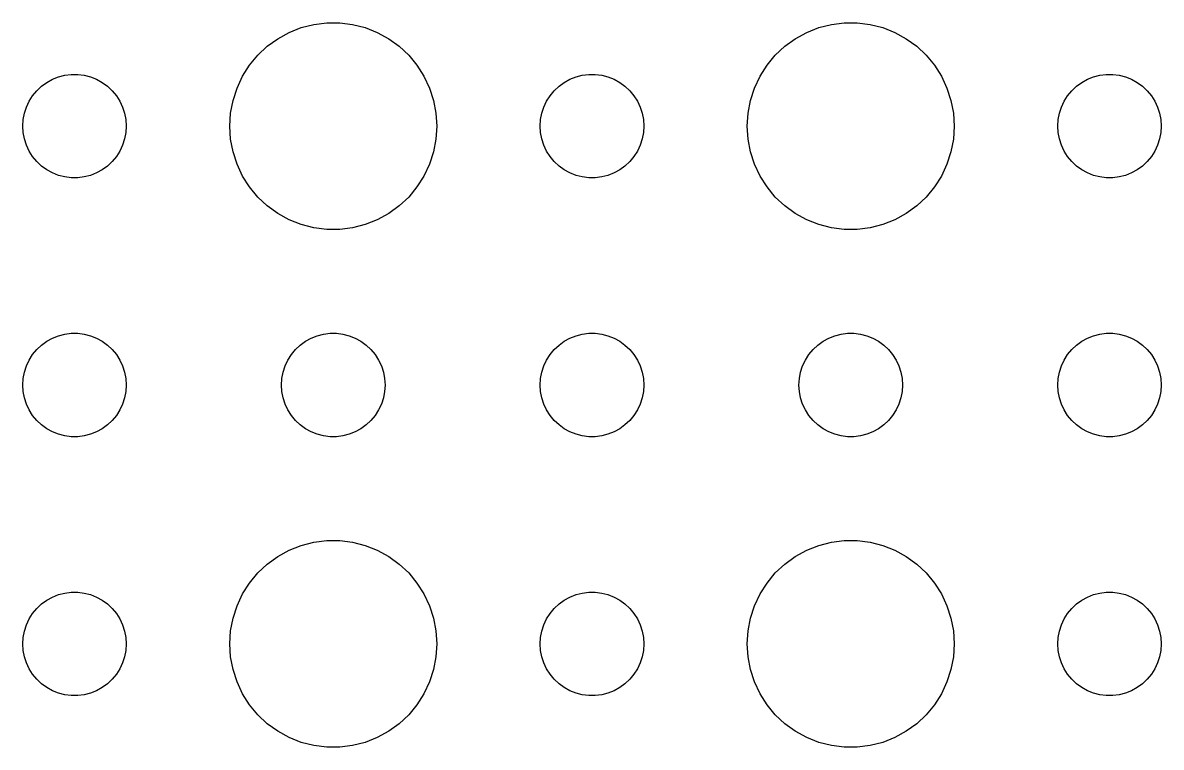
# Model space of a CAD drawing. Header units: metres. Extents: x -157 to 157, y -157 to 157.
# Drawn here: x -39 to -6, y 117.01 to 137.99 of the extents above; entities that cross this region are included whole.
import ezdxf

# ---------------------------------------------------------------- set-up
doc = ezdxf.new("R2010")
doc.units = ezdxf.units.M

msp = doc.modelspace()

# ---------------------------------------------------------------- linework, layer by layer
for p, q in [((-30.927, 137.853), (-30.5621, 137.947)), ((-30.5621, 137.947), (-30.1884, 137.994)), ((-30.1884, 137.994), (-29.8116, 137.994)), ((-29.8116, 137.994), (-29.4379, 137.947)), ((-29.4379, 137.947), (-29.0729, 137.853)), ((-15.927, 137.853), (-15.5621, 137.947)), ((-15.5621, 137.947), (-15.1884, 137.994)), ((-15.1884, 137.994), (-14.8116, 137.994)), ((-14.8116, 137.994), (-14.4379, 137.947)), ((-14.4379, 137.947), (-14.0729, 137.853)), ((-31.6075, 137.533), (-31.2773, 137.714)), ((-31.2773, 137.714), (-30.927, 137.853)), ((-29.0729, 137.853), (-28.7227, 137.714)), ((-28.7227, 137.714), (-28.3925, 137.533)), ((-16.6075, 137.533), (-16.2773, 137.714)), ((-16.2773, 137.714), (-15.927, 137.853)), ((-14.0729, 137.853), (-13.7227, 137.714)), ((-13.7227, 137.714), (-13.3925, 137.533)), ((-32.1869, 137.054), (-31.9123, 137.312)), ((-31.9123, 137.312), (-31.6075, 137.533)), ((-28.3925, 137.533), (-28.0877, 137.312)), ((-28.0877, 137.312), (-27.8131, 137.054)), ((-17.1869, 137.054), (-16.9123, 137.312)), ((-16.9123, 137.312), (-16.6075, 137.533)), ((-13.3925, 137.533), (-13.0877, 137.312)), ((-13.0877, 137.312), (-12.8131, 137.054)), ((-32.427, 136.763), (-32.1869, 137.054)), ((-27.8131, 137.054), (-27.5729, 136.763)), ((-17.427, 136.763), (-17.1869, 137.054)), ((-12.8131, 137.054), (-12.5729, 136.763)), ((-32.6289, 136.445), (-32.427, 136.763)), ((-27.5729, 136.763), (-27.3711, 136.445)), ((-17.6289, 136.445), (-17.427, 136.763)), ((-12.5729, 136.763), (-12.3711, 136.445)), ((-38.3037, 136.266), (-38.1387, 136.357)), ((-38.1387, 136.357), (-37.9635, 136.427)), ((-37.9635, 136.427), (-37.7811, 136.473)), ((-37.7811, 136.473), (-37.5942, 136.497)), ((-37.5942, 136.497), (-37.4058, 136.497)), ((-37.4058, 136.497), (-37.2189, 136.473)), ((-37.2189, 136.473), (-37.0365, 136.427)), ((-37.0365, 136.427), (-36.8613, 136.357)), ((-36.8613, 136.357), (-36.6963, 136.266)), ((-32.7893, 136.104), (-32.6289, 136.445)), ((-27.3711, 136.445), (-27.2107, 136.104)), ((-23.3037, 136.266), (-23.1387, 136.357)), ((-23.1387, 136.357), (-22.9635, 136.427)), ((-22.9635, 136.427), (-22.7811, 136.473)), ((-22.7811, 136.473), (-22.5942, 136.497)), ((-22.5942, 136.497), (-22.4058, 136.497)), ((-22.4058, 136.497), (-22.2189, 136.473)), ((-22.2189, 136.473), (-22.0365, 136.427)), ((-22.0365, 136.427), (-21.8613, 136.357)), ((-21.8613, 136.357), (-21.6963, 136.266)), ((-17.7893, 136.104), (-17.6289, 136.445)), ((-12.3711, 136.445), (-12.2107, 136.104)), ((-8.30373, 136.266), (-8.13866, 136.357)), ((-8.13866, 136.357), (-7.96352, 136.427)), ((-7.96352, 136.427), (-7.78107, 136.473)), ((-7.78107, 136.473), (-7.59418, 136.497)), ((-7.59418, 136.497), (-7.40581, 136.497)), ((-7.40581, 136.497), (-7.21892, 136.473)), ((-7.21892, 136.473), (-7.03647, 136.427)), ((-7.03647, 136.427), (-6.86133, 136.357)), ((-6.86133, 136.357), (-6.69626, 136.266)), ((-38.7135, 135.882), (-38.5934, 136.027)), ((-38.5934, 136.027), (-38.4561, 136.156)), ((-38.4561, 136.156), (-38.3037, 136.266)), ((-36.6963, 136.266), (-36.5439, 136.156)), ((-36.5439, 136.156), (-36.4065, 136.027)), ((-36.4065, 136.027), (-36.2865, 135.882)), ((-32.9057, 135.746), (-32.7893, 136.104)), ((-27.2107, 136.104), (-27.0942, 135.746)), ((-23.7135, 135.882), (-23.5934, 136.027)), ((-23.5934, 136.027), (-23.4561, 136.156)), ((-23.4561, 136.156), (-23.3037, 136.266)), ((-21.6963, 136.266), (-21.5439, 136.156)), ((-21.5439, 136.156), (-21.4065, 136.027)), ((-21.4065, 136.027), (-21.2865, 135.882)), ((-17.9057, 135.746), (-17.7893, 136.104)), ((-12.2107, 136.104), (-12.0942, 135.746)), ((-8.71352, 135.882), (-8.59344, 136.027)), ((-8.59344, 136.027), (-8.45613, 136.156)), ((-8.45613, 136.156), (-8.30373, 136.266)), ((-6.69626, 136.266), (-6.54385, 136.156)), ((-6.54385, 136.156), (-6.40654, 136.027)), ((-6.40654, 136.027), (-6.28647, 135.882)), ((-38.8947, 135.552), (-38.8145, 135.723)), ((-38.8145, 135.723), (-38.7135, 135.882)), ((-36.2865, 135.882), (-36.1855, 135.723)), ((-36.1855, 135.723), (-36.1053, 135.552)), ((-32.9763, 135.376), (-32.9057, 135.746)), ((-27.0942, 135.746), (-27.0237, 135.376)), ((-23.8947, 135.552), (-23.8145, 135.723)), ((-23.8145, 135.723), (-23.7135, 135.882)), ((-21.2865, 135.882), (-21.1855, 135.723)), ((-21.1855, 135.723), (-21.1053, 135.552)), ((-17.9763, 135.376), (-17.9057, 135.746)), ((-12.0942, 135.746), (-12.0237, 135.376)), ((-8.89465, 135.552), (-8.81445, 135.723)), ((-8.81445, 135.723), (-8.71352, 135.882)), ((-6.28647, 135.882), (-6.18553, 135.723)), ((-6.18553, 135.723), (-6.10533, 135.552)), ((-38.9882, 135.188), (-38.9529, 135.373)), ((-38.9529, 135.373), (-38.8947, 135.552)), ((-36.1053, 135.552), (-36.0471, 135.373)), ((-36.0471, 135.373), (-36.0118, 135.188)), ((-33, 135), (-32.9763, 135.376)), ((-27.0237, 135.376), (-27, 135)), ((-23.9882, 135.188), (-23.9529, 135.373)), ((-23.9529, 135.373), (-23.8947, 135.552)), ((-21.1053, 135.552), (-21.0471, 135.373)), ((-21.0471, 135.373), (-21.0118, 135.188)), ((-18, 135), (-17.9763, 135.376)), ((-12.0237, 135.376), (-12, 135)), ((-8.98816, 135.188), (-8.95287, 135.373)), ((-8.95287, 135.373), (-8.89465, 135.552)), ((-6.10533, 135.552), (-6.04712, 135.373)), ((-6.04712, 135.373), (-6.01183, 135.188)), ((-39, 135), (-38.9882, 135.188)), ((-38.9882, 134.812), (-39, 135)), ((-36.0118, 135.188), (-36, 135)), ((-36, 135), (-36.0118, 134.812)), ((-32.9763, 134.624), (-33, 135)), ((-27, 135), (-27.0237, 134.624)), ((-24, 135), (-23.9882, 135.188)), ((-23.9882, 134.812), (-24, 135)), ((-21.0118, 135.188), (-21, 135)), ((-21, 135), (-21.0118, 134.812)), ((-17.9763, 134.624), (-18, 135)), ((-12, 135), (-12.0237, 134.624)), ((-9, 135), (-8.98816, 135.188)), ((-8.98816, 134.812), (-9, 135)), ((-6.01183, 135.188), (-6, 135)), ((-6, 135), (-6.01183, 134.812)), ((-38.9529, 134.627), (-38.9882, 134.812)), ((-36.0118, 134.812), (-36.0471, 134.627)), ((-23.9529, 134.627), (-23.9882, 134.812)), ((-21.0118, 134.812), (-21.0471, 134.627)), ((-8.95287, 134.627), (-8.98816, 134.812)), ((-6.01183, 134.812), (-6.04712, 134.627)), ((-38.8947, 134.448), (-38.9529, 134.627)), ((-38.8145, 134.277), (-38.8947, 134.448)), ((-36.1053, 134.448), (-36.1855, 134.277)), ((-36.0471, 134.627), (-36.1053, 134.448)), ((-32.9057, 134.254), (-32.9763, 134.624)), ((-27.0237, 134.624), (-27.0942, 134.254)), ((-23.8947, 134.448), (-23.9529, 134.627)), ((-23.8145, 134.277), (-23.8947, 134.448)), ((-21.1053, 134.448), (-21.1855, 134.277)), ((-21.0471, 134.627), (-21.1053, 134.448)), ((-17.9057, 134.254), (-17.9763, 134.624)), ((-12.0237, 134.624), (-12.0942, 134.254)), ((-8.89465, 134.448), (-8.95287, 134.627)), ((-8.81445, 134.277), (-8.89465, 134.448)), ((-6.10533, 134.448), (-6.18553, 134.277)), ((-6.04712, 134.627), (-6.10533, 134.448)), ((-38.7135, 134.118), (-38.8145, 134.277)), ((-38.5934, 133.973), (-38.7135, 134.118)), ((-36.2865, 134.118), (-36.4065, 133.973)), ((-36.1855, 134.277), (-36.2865, 134.118)), ((-32.7893, 133.896), (-32.9057, 134.254)), ((-27.0942, 134.254), (-27.2107, 133.896)), ((-23.7135, 134.118), (-23.8145, 134.277)), ((-23.5934, 133.973), (-23.7135, 134.118)), ((-21.2865, 134.118), (-21.4065, 133.973)), ((-21.1855, 134.277), (-21.2865, 134.118)), ((-17.7893, 133.896), (-17.9057, 134.254)), ((-12.0942, 134.254), (-12.2107, 133.896)), ((-8.71352, 134.118), (-8.81445, 134.277)), ((-8.59344, 133.973), (-8.71352, 134.118)), ((-6.28647, 134.118), (-6.40654, 133.973)), ((-6.18553, 134.277), (-6.28647, 134.118)), ((-38.4561, 133.844), (-38.5934, 133.973)), ((-38.3037, 133.734), (-38.4561, 133.844)), ((-38.1387, 133.643), (-38.3037, 133.734)), ((-36.6963, 133.734), (-36.8613, 133.643)), ((-36.5439, 133.844), (-36.6963, 133.734)), ((-36.4065, 133.973), (-36.5439, 133.844)), ((-32.6289, 133.555), (-32.7893, 133.896)), ((-27.2107, 133.896), (-27.3711, 133.555)), ((-23.4561, 133.844), (-23.5934, 133.973)), ((-23.3037, 133.734), (-23.4561, 133.844)), ((-23.1387, 133.643), (-23.3037, 133.734)), ((-21.6963, 133.734), (-21.8613, 133.643)), ((-21.5439, 133.844), (-21.6963, 133.734)), ((-21.4065, 133.973), (-21.5439, 133.844)), ((-17.6289, 133.555), (-17.7893, 133.896)), ((-12.2107, 133.896), (-12.3711, 133.555)), ((-8.45613, 133.844), (-8.59344, 133.973)), ((-8.30373, 133.734), (-8.45613, 133.844)), ((-8.13866, 133.643), (-8.30373, 133.734)), ((-6.69626, 133.734), (-6.86133, 133.643)), ((-6.54385, 133.844), (-6.69626, 133.734)), ((-6.40654, 133.973), (-6.54385, 133.844)), ((-37.9635, 133.573), (-38.1387, 133.643)), ((-37.7811, 133.527), (-37.9635, 133.573)), ((-37.5942, 133.503), (-37.7811, 133.527)), ((-37.4058, 133.503), (-37.5942, 133.503)), ((-37.2189, 133.527), (-37.4058, 133.503)), ((-37.0365, 133.573), (-37.2189, 133.527)), ((-36.8613, 133.643), (-37.0365, 133.573)), ((-32.427, 133.237), (-32.6289, 133.555)), ((-27.3711, 133.555), (-27.5729, 133.237)), ((-22.9635, 133.573), (-23.1387, 133.643)), ((-22.7811, 133.527), (-22.9635, 133.573)), ((-22.5942, 133.503), (-22.7811, 133.527)), ((-22.4058, 133.503), (-22.5942, 133.503)), ((-22.2189, 133.527), (-22.4058, 133.503)), ((-22.0365, 133.573), (-22.2189, 133.527)), ((-21.8613, 133.643), (-22.0365, 133.573)), ((-17.427, 133.237), (-17.6289, 133.555)), ((-12.3711, 133.555), (-12.5729, 133.237)), ((-7.96352, 133.573), (-8.13866, 133.643)), ((-7.78107, 133.527), (-7.96352, 133.573)), ((-7.59418, 133.503), (-7.78107, 133.527)), ((-7.40581, 133.503), (-7.59418, 133.503)), ((-7.21892, 133.527), (-7.40581, 133.503)), ((-7.03647, 133.573), (-7.21892, 133.527)), ((-6.86133, 133.643), (-7.03647, 133.573)), ((-32.1869, 132.946), (-32.427, 133.237)), ((-27.5729, 133.237), (-27.8131, 132.946)), ((-17.1869, 132.946), (-17.427, 133.237)), ((-12.5729, 133.237), (-12.8131, 132.946)), ((-31.9123, 132.688), (-32.1869, 132.946)), ((-31.6075, 132.467), (-31.9123, 132.688)), ((-28.0877, 132.688), (-28.3925, 132.467)), ((-27.8131, 132.946), (-28.0877, 132.688)), ((-16.9123, 132.688), (-17.1869, 132.946)), ((-16.6075, 132.467), (-16.9123, 132.688)), ((-13.0877, 132.688), (-13.3925, 132.467)), ((-12.8131, 132.946), (-13.0877, 132.688)), ((-31.2773, 132.286), (-31.6075, 132.467)), ((-28.3925, 132.467), (-28.7227, 132.286)), ((-16.2773, 132.286), (-16.6075, 132.467)), ((-13.3925, 132.467), (-13.7227, 132.286)), ((-30.927, 132.147), (-31.2773, 132.286)), ((-30.5621, 132.053), (-30.927, 132.147)), ((-30.1884, 132.006), (-30.5621, 132.053)), ((-29.8116, 132.006), (-30.1884, 132.006)), ((-29.4379, 132.053), (-29.8116, 132.006)), ((-29.0729, 132.147), (-29.4379, 132.053)), ((-28.7227, 132.286), (-29.0729, 132.147)), ((-15.927, 132.147), (-16.2773, 132.286)), ((-15.5621, 132.053), (-15.927, 132.147)), ((-15.1884, 132.006), (-15.5621, 132.053)), ((-14.8116, 132.006), (-15.1884, 132.006)), ((-14.4379, 132.053), (-14.8116, 132.006)), ((-14.0729, 132.147), (-14.4379, 132.053)), ((-13.7227, 132.286), (-14.0729, 132.147)), ((-38.4561, 128.656), (-38.3037, 128.766)), ((-38.3037, 128.766), (-38.1387, 128.857)), ((-38.1387, 128.857), (-37.9635, 128.927)), ((-37.9635, 128.927), (-37.7811, 128.973)), ((-37.7811, 128.973), (-37.5942, 128.997)), ((-37.5942, 128.997), (-37.4058, 128.997)), ((-37.4058, 128.997), (-37.2189, 128.973)), ((-37.2189, 128.973), (-37.0365, 128.927)), ((-37.0365, 128.927), (-36.8613, 128.857)), ((-36.8613, 128.857), (-36.6963, 128.766)), ((-36.6963, 128.766), (-36.5439, 128.656)), ((-30.9561, 128.656), (-30.8037, 128.766)), ((-30.8037, 128.766), (-30.6387, 128.857)), ((-30.6387, 128.857), (-30.4635, 128.927)), ((-30.4635, 128.927), (-30.2811, 128.973)), ((-30.2811, 128.973), (-30.0942, 128.997)), ((-30.0942, 128.997), (-29.9058, 128.997)), ((-29.9058, 128.997), (-29.7189, 128.973)), ((-29.7189, 128.973), (-29.5365, 128.927)), ((-29.5365, 128.927), (-29.3613, 128.857)), ((-29.3613, 128.857), (-29.1963, 128.766)), ((-29.1963, 128.766), (-29.0439, 128.656)), ((-23.4561, 128.656), (-23.3037, 128.766)), ((-23.3037, 128.766), (-23.1387, 128.857)), ((-23.1387, 128.857), (-22.9635, 128.927)), ((-22.9635, 128.927), (-22.7811, 128.973)), ((-22.7811, 128.973), (-22.5942, 128.997)), ((-22.5942, 128.997), (-22.4058, 128.997)), ((-22.4058, 128.997), (-22.2189, 128.973)), ((-22.2189, 128.973), (-22.0365, 128.927)), ((-22.0365, 128.927), (-21.8613, 128.857)), ((-21.8613, 128.857), (-21.6963, 128.766)), ((-21.6963, 128.766), (-21.5439, 128.656)), ((-15.9561, 128.656), (-15.8037, 128.766)), ((-15.8037, 128.766), (-15.6387, 128.857)), ((-15.6387, 128.857), (-15.4635, 128.927)), ((-15.4635, 128.927), (-15.2811, 128.973)), ((-15.2811, 128.973), (-15.0942, 128.997)), ((-15.0942, 128.997), (-14.9058, 128.997)), ((-14.9058, 128.997), (-14.7189, 128.973)), ((-14.7189, 128.973), (-14.5365, 128.927)), ((-14.5365, 128.927), (-14.3613, 128.857)), ((-14.3613, 128.857), (-14.1963, 128.766)), ((-14.1963, 128.766), (-14.0439, 128.656)), ((-8.45613, 128.656), (-8.30373, 128.766)), ((-8.30373, 128.766), (-8.13866, 128.857)), ((-8.13866, 128.857), (-7.96352, 128.927)), ((-7.96352, 128.927), (-7.78107, 128.973)), ((-7.78107, 128.973), (-7.59418, 128.997)), ((-7.59418, 128.997), (-7.40581, 128.997)), ((-7.40581, 128.997), (-7.21892, 128.973)), ((-7.21892, 128.973), (-7.03647, 128.927)), ((-7.03647, 128.927), (-6.86133, 128.857)), ((-6.86133, 128.857), (-6.69626, 128.766)), ((-6.69626, 128.766), (-6.54385, 128.656)), ((-38.8145, 128.223), (-38.7135, 128.382)), ((-38.7135, 128.382), (-38.5934, 128.527)), ((-38.5934, 128.527), (-38.4561, 128.656)), ((-36.5439, 128.656), (-36.4065, 128.527)), ((-36.4065, 128.527), (-36.2865, 128.382)), ((-36.2865, 128.382), (-36.1855, 128.223)), ((-31.3145, 128.223), (-31.2135, 128.382)), ((-31.2135, 128.382), (-31.0934, 128.527)), ((-31.0934, 128.527), (-30.9561, 128.656)), ((-29.0439, 128.656), (-28.9065, 128.527)), ((-28.9065, 128.527), (-28.7865, 128.382)), ((-28.7865, 128.382), (-28.6855, 128.223)), ((-23.8145, 128.223), (-23.7135, 128.382)), ((-23.7135, 128.382), (-23.5934, 128.527)), ((-23.5934, 128.527), (-23.4561, 128.656)), ((-21.5439, 128.656), (-21.4065, 128.527)), ((-21.4065, 128.527), (-21.2865, 128.382)), ((-21.2865, 128.382), (-21.1855, 128.223)), ((-16.3145, 128.223), (-16.2135, 128.382)), ((-16.2135, 128.382), (-16.0934, 128.527)), ((-16.0934, 128.527), (-15.9561, 128.656)), ((-14.0439, 128.656), (-13.9065, 128.527)), ((-13.9065, 128.527), (-13.7865, 128.382)), ((-13.7865, 128.382), (-13.6855, 128.223)), ((-8.81445, 128.223), (-8.71352, 128.382)), ((-8.71352, 128.382), (-8.59344, 128.527)), ((-8.59344, 128.527), (-8.45613, 128.656)), ((-6.54385, 128.656), (-6.40654, 128.527)), ((-6.40654, 128.527), (-6.28647, 128.382)), ((-6.28647, 128.382), (-6.18553, 128.223)), ((-38.9529, 127.873), (-38.8947, 128.052)), ((-38.8947, 128.052), (-38.8145, 128.223)), ((-36.1855, 128.223), (-36.1053, 128.052)), ((-36.1053, 128.052), (-36.0471, 127.873)), ((-31.4529, 127.873), (-31.3947, 128.052)), ((-31.3947, 128.052), (-31.3145, 128.223)), ((-28.6855, 128.223), (-28.6053, 128.052)), ((-28.6053, 128.052), (-28.5471, 127.873)), ((-23.9529, 127.873), (-23.8947, 128.052)), ((-23.8947, 128.052), (-23.8145, 128.223)), ((-21.1855, 128.223), (-21.1053, 128.052)), ((-21.1053, 128.052), (-21.0471, 127.873)), ((-16.4529, 127.873), (-16.3947, 128.052)), ((-16.3947, 128.052), (-16.3145, 128.223)), ((-13.6855, 128.223), (-13.6053, 128.052)), ((-13.6053, 128.052), (-13.5471, 127.873)), ((-8.95287, 127.873), (-8.89465, 128.052)), ((-8.89465, 128.052), (-8.81445, 128.223)), ((-6.18553, 128.223), (-6.10533, 128.052)), ((-6.10533, 128.052), (-6.04712, 127.873)), ((-38.9882, 127.688), (-38.9529, 127.873)), ((-36.0471, 127.873), (-36.0118, 127.688)), ((-31.4882, 127.688), (-31.4529, 127.873)), ((-28.5471, 127.873), (-28.5118, 127.688)), ((-23.9882, 127.688), (-23.9529, 127.873)), ((-21.0471, 127.873), (-21.0118, 127.688)), ((-16.4882, 127.688), (-16.4529, 127.873)), ((-13.5471, 127.873), (-13.5118, 127.688)), ((-8.98816, 127.688), (-8.95287, 127.873)), ((-6.04712, 127.873), (-6.01183, 127.688)), ((-39, 127.5), (-38.9882, 127.688)), ((-38.9882, 127.312), (-39, 127.5)), ((-36.0118, 127.688), (-36, 127.5)), ((-36, 127.5), (-36.0118, 127.312)), ((-31.5, 127.5), (-31.4882, 127.688)), ((-31.4882, 127.312), (-31.5, 127.5)), ((-28.5118, 127.688), (-28.5, 127.5)), ((-28.5, 127.5), (-28.5118, 127.312)), ((-24, 127.5), (-23.9882, 127.688)), ((-23.9882, 127.312), (-24, 127.5)), ((-21.0118, 127.688), (-21, 127.5)), ((-21, 127.5), (-21.0118, 127.312)), ((-16.5, 127.5), (-16.4882, 127.688)), ((-16.4882, 127.312), (-16.5, 127.5)), ((-13.5118, 127.688), (-13.5, 127.5)), ((-13.5, 127.5), (-13.5118, 127.312)), ((-9, 127.5), (-8.98816, 127.688)), ((-8.98816, 127.312), (-9, 127.5)), ((-6.01183, 127.688), (-6, 127.5)), ((-6, 127.5), (-6.01183, 127.312)), ((-38.9529, 127.127), (-38.9882, 127.312)), ((-38.8947, 126.948), (-38.9529, 127.127)), ((-36.0471, 127.127), (-36.1053, 126.948)), ((-36.0118, 127.312), (-36.0471, 127.127)), ((-31.4529, 127.127), (-31.4882, 127.312)), ((-31.3947, 126.948), (-31.4529, 127.127)), ((-28.5471, 127.127), (-28.6053, 126.948)), ((-28.5118, 127.312), (-28.5471, 127.127)), ((-23.9529, 127.127), (-23.9882, 127.312)), ((-23.8947, 126.948), (-23.9529, 127.127)), ((-21.0471, 127.127), (-21.1053, 126.948)), ((-21.0118, 127.312), (-21.0471, 127.127)), ((-16.4529, 127.127), (-16.4882, 127.312)), ((-16.3947, 126.948), (-16.4529, 127.127)), ((-13.5471, 127.127), (-13.6053, 126.948)), ((-13.5118, 127.312), (-13.5471, 127.127)), ((-8.95287, 127.127), (-8.98816, 127.312)), ((-8.89465, 126.948), (-8.95287, 127.127)), ((-6.04712, 127.127), (-6.10533, 126.948)), ((-6.01183, 127.312), (-6.04712, 127.127)), ((-38.8145, 126.777), (-38.8947, 126.948)), ((-38.7135, 126.618), (-38.8145, 126.777)), ((-36.1855, 126.777), (-36.2865, 126.618)), ((-36.1053, 126.948), (-36.1855, 126.777)), ((-31.3145, 126.777), (-31.3947, 126.948)), ((-31.2135, 126.618), (-31.3145, 126.777)), ((-28.6855, 126.777), (-28.7865, 126.618)), ((-28.6053, 126.948), (-28.6855, 126.777)), ((-23.8145, 126.777), (-23.8947, 126.948)), ((-23.7135, 126.618), (-23.8145, 126.777)), ((-21.1855, 126.777), (-21.2865, 126.618)), ((-21.1053, 126.948), (-21.1855, 126.777)), ((-16.3145, 126.777), (-16.3947, 126.948)), ((-16.2135, 126.618), (-16.3145, 126.777)), ((-13.6855, 126.777), (-13.7865, 126.618)), ((-13.6053, 126.948), (-13.6855, 126.777)), ((-8.81445, 126.777), (-8.89465, 126.948)), ((-8.71352, 126.618), (-8.81445, 126.777)), ((-6.18553, 126.777), (-6.28647, 126.618)), ((-6.10533, 126.948), (-6.18553, 126.777)), ((-38.5934, 126.473), (-38.7135, 126.618)), ((-38.4561, 126.344), (-38.5934, 126.473)), ((-36.4065, 126.473), (-36.5439, 126.344)), ((-36.2865, 126.618), (-36.4065, 126.473)), ((-31.0934, 126.473), (-31.2135, 126.618)), ((-30.9561, 126.344), (-31.0934, 126.473)), ((-28.9065, 126.473), (-29.0439, 126.344)), ((-28.7865, 126.618), (-28.9065, 126.473)), ((-23.5934, 126.473), (-23.7135, 126.618)), ((-23.4561, 126.344), (-23.5934, 126.473)), ((-21.4065, 126.473), (-21.5439, 126.344)), ((-21.2865, 126.618), (-21.4065, 126.473)), ((-16.0934, 126.473), (-16.2135, 126.618)), ((-15.9561, 126.344), (-16.0934, 126.473)), ((-13.9065, 126.473), (-14.0439, 126.344)), ((-13.7865, 126.618), (-13.9065, 126.473)), ((-8.59344, 126.473), (-8.71352, 126.618)), ((-8.45613, 126.344), (-8.59344, 126.473)), ((-6.40654, 126.473), (-6.54385, 126.344)), ((-6.28647, 126.618), (-6.40654, 126.473)), ((-38.3037, 126.234), (-38.4561, 126.344)), ((-38.1387, 126.143), (-38.3037, 126.234)), ((-37.9635, 126.073), (-38.1387, 126.143)), ((-37.7811, 126.027), (-37.9635, 126.073)), ((-37.0365, 126.073), (-37.2189, 126.027)), ((-36.8613, 126.143), (-37.0365, 126.073)), ((-36.6963, 126.234), (-36.8613, 126.143)), ((-36.5439, 126.344), (-36.6963, 126.234)), ((-30.8037, 126.234), (-30.9561, 126.344)), ((-30.6387, 126.143), (-30.8037, 126.234)), ((-30.4635, 126.073), (-30.6387, 126.143)), ((-30.2811, 126.027), (-30.4635, 126.073)), ((-29.5365, 126.073), (-29.7189, 126.027)), ((-29.3613, 126.143), (-29.5365, 126.073)), ((-29.1963, 126.234), (-29.3613, 126.143)), ((-29.0439, 126.344), (-29.1963, 126.234)), ((-23.3037, 126.234), (-23.4561, 126.344)), ((-23.1387, 126.143), (-23.3037, 126.234)), ((-22.9635, 126.073), (-23.1387, 126.143)), ((-22.7811, 126.027), (-22.9635, 126.073)), ((-22.0365, 126.073), (-22.2189, 126.027)), ((-21.8613, 126.143), (-22.0365, 126.073)), ((-21.6963, 126.234), (-21.8613, 126.143)), ((-21.5439, 126.344), (-21.6963, 126.234)), ((-15.8037, 126.234), (-15.9561, 126.344)), ((-15.6387, 126.143), (-15.8037, 126.234)), ((-15.4635, 126.073), (-15.6387, 126.143)), ((-15.2811, 126.027), (-15.4635, 126.073)), ((-14.5365, 126.073), (-14.7189, 126.027)), ((-14.3613, 126.143), (-14.5365, 126.073)), ((-14.1963, 126.234), (-14.3613, 126.143)), ((-14.0439, 126.344), (-14.1963, 126.234)), ((-8.30373, 126.234), (-8.45613, 126.344)), ((-8.13866, 126.143), (-8.30373, 126.234)), ((-7.96352, 126.073), (-8.13866, 126.143)), ((-7.78107, 126.027), (-7.96352, 126.073)), ((-7.03647, 126.073), (-7.21892, 126.027)), ((-6.86133, 126.143), (-7.03647, 126.073)), ((-6.69626, 126.234), (-6.86133, 126.143)), ((-6.54385, 126.344), (-6.69626, 126.234)), ((-37.5942, 126.003), (-37.7811, 126.027)), ((-37.4058, 126.003), (-37.5942, 126.003)), ((-37.2189, 126.027), (-37.4058, 126.003)), ((-30.0942, 126.003), (-30.2811, 126.027)), ((-29.9058, 126.003), (-30.0942, 126.003)), ((-29.7189, 126.027), (-29.9058, 126.003)), ((-22.5942, 126.003), (-22.7811, 126.027)), ((-22.4058, 126.003), (-22.5942, 126.003)), ((-22.2189, 126.027), (-22.4058, 126.003)), ((-15.0942, 126.003), (-15.2811, 126.027)), ((-14.9058, 126.003), (-15.0942, 126.003)), ((-14.7189, 126.027), (-14.9058, 126.003)), ((-7.59418, 126.003), (-7.78107, 126.027)), ((-7.40581, 126.003), (-7.59418, 126.003)), ((-7.21892, 126.027), (-7.40581, 126.003)), ((-31.2773, 122.714), (-30.927, 122.853)), ((-30.927, 122.853), (-30.5621, 122.947)), ((-30.5621, 122.947), (-30.1884, 122.994)), ((-30.1884, 122.994), (-29.8116, 122.994)), ((-29.8116, 122.994), (-29.4379, 122.947)), ((-29.4379, 122.947), (-29.0729, 122.853)), ((-29.0729, 122.853), (-28.7227, 122.714)), ((-16.2773, 122.714), (-15.927, 122.853)), ((-15.927, 122.853), (-15.5621, 122.947)), ((-15.5621, 122.947), (-15.1884, 122.994)), ((-15.1884, 122.994), (-14.8116, 122.994)), ((-14.8116, 122.994), (-14.4379, 122.947)), ((-14.4379, 122.947), (-14.0729, 122.853)), ((-14.0729, 122.853), (-13.7227, 122.714)), ((-31.9123, 122.312), (-31.6075, 122.533)), ((-31.6075, 122.533), (-31.2773, 122.714)), ((-28.7227, 122.714), (-28.3925, 122.533)), ((-28.3925, 122.533), (-28.0877, 122.312)), ((-16.9123, 122.312), (-16.6075, 122.533)), ((-16.6075, 122.533), (-16.2773, 122.714)), ((-13.7227, 122.714), (-13.3925, 122.533)), ((-13.3925, 122.533), (-13.0877, 122.312)), ((-32.1869, 122.054), (-31.9123, 122.312)), ((-28.0877, 122.312), (-27.8131, 122.054)), ((-17.1869, 122.054), (-16.9123, 122.312)), ((-13.0877, 122.312), (-12.8131, 122.054)), ((-32.427, 121.763), (-32.1869, 122.054)), ((-27.8131, 122.054), (-27.5729, 121.763)), ((-17.427, 121.763), (-17.1869, 122.054)), ((-12.8131, 122.054), (-12.5729, 121.763)), ((-37.9635, 121.427), (-37.7811, 121.473)), ((-37.7811, 121.473), (-37.5942, 121.497)), ((-37.5942, 121.497), (-37.4058, 121.497)), ((-37.4058, 121.497), (-37.2189, 121.473)), ((-37.2189, 121.473), (-37.0365, 121.427)), ((-32.7893, 121.104), (-32.6289, 121.445)), ((-32.6289, 121.445), (-32.427, 121.763)), ((-27.5729, 121.763), (-27.3711, 121.445)), ((-27.3711, 121.445), (-27.2107, 121.104)), ((-22.9635, 121.427), (-22.7811, 121.473)), ((-22.7811, 121.473), (-22.5942, 121.497)), ((-22.5942, 121.497), (-22.4058, 121.497)), ((-22.4058, 121.497), (-22.2189, 121.473)), ((-22.2189, 121.473), (-22.0365, 121.427)), ((-17.7893, 121.104), (-17.6289, 121.445)), ((-17.6289, 121.445), (-17.427, 121.763)), ((-12.5729, 121.763), (-12.3711, 121.445)), ((-12.3711, 121.445), (-12.2107, 121.104)), ((-7.96352, 121.427), (-7.78107, 121.473)), ((-7.78107, 121.473), (-7.59418, 121.497)), ((-7.59418, 121.497), (-7.40581, 121.497)), ((-7.40581, 121.497), (-7.21892, 121.473)), ((-7.21892, 121.473), (-7.03647, 121.427)), ((-38.5934, 121.027), (-38.4561, 121.156)), ((-38.4561, 121.156), (-38.3037, 121.266)), ((-38.3037, 121.266), (-38.1387, 121.357)), ((-38.1387, 121.357), (-37.9635, 121.427)), ((-37.0365, 121.427), (-36.8613, 121.357)), ((-36.8613, 121.357), (-36.6963, 121.266)), ((-36.6963, 121.266), (-36.5439, 121.156)), ((-36.5439, 121.156), (-36.4065, 121.027)), ((-23.5934, 121.027), (-23.4561, 121.156)), ((-23.4561, 121.156), (-23.3037, 121.266)), ((-23.3037, 121.266), (-23.1387, 121.357)), ((-23.1387, 121.357), (-22.9635, 121.427)), ((-22.0365, 121.427), (-21.8613, 121.357)), ((-21.8613, 121.357), (-21.6963, 121.266)), ((-21.6963, 121.266), (-21.5439, 121.156)), ((-21.5439, 121.156), (-21.4065, 121.027)), ((-8.59344, 121.027), (-8.45613, 121.156)), ((-8.45613, 121.156), (-8.30373, 121.266)), ((-8.30373, 121.266), (-8.13866, 121.357)), ((-8.13866, 121.357), (-7.96352, 121.427)), ((-7.03647, 121.427), (-6.86133, 121.357)), ((-6.86133, 121.357), (-6.69626, 121.266)), ((-6.69626, 121.266), (-6.54385, 121.156)), ((-6.54385, 121.156), (-6.40654, 121.027)), ((-38.8145, 120.723), (-38.7135, 120.882)), ((-38.7135, 120.882), (-38.5934, 121.027)), ((-36.4065, 121.027), (-36.2865, 120.882)), ((-36.2865, 120.882), (-36.1855, 120.723)), ((-32.9057, 120.746), (-32.7893, 121.104)), ((-27.2107, 121.104), (-27.0942, 120.746)), ((-23.8145, 120.723), (-23.7135, 120.882)), ((-23.7135, 120.882), (-23.5934, 121.027)), ((-21.4065, 121.027), (-21.2865, 120.882)), ((-21.2865, 120.882), (-21.1855, 120.723)), ((-17.9057, 120.746), (-17.7893, 121.104)), ((-12.2107, 121.104), (-12.0942, 120.746)), ((-8.81445, 120.723), (-8.71352, 120.882)), ((-8.71352, 120.882), (-8.59344, 121.027)), ((-6.40654, 121.027), (-6.28647, 120.882)), ((-6.28647, 120.882), (-6.18553, 120.723)), ((-38.9529, 120.373), (-38.8947, 120.552)), ((-38.8947, 120.552), (-38.8145, 120.723)), ((-36.1855, 120.723), (-36.1053, 120.552)), ((-36.1053, 120.552), (-36.0471, 120.373)), ((-32.9763, 120.376), (-32.9057, 120.746)), ((-27.0942, 120.746), (-27.0237, 120.376)), ((-23.9529, 120.373), (-23.8947, 120.552)), ((-23.8947, 120.552), (-23.8145, 120.723)), ((-21.1855, 120.723), (-21.1053, 120.552)), ((-21.1053, 120.552), (-21.0471, 120.373)), ((-17.9763, 120.376), (-17.9057, 120.746)), ((-12.0942, 120.746), (-12.0237, 120.376)), ((-8.95287, 120.373), (-8.89465, 120.552)), ((-8.89465, 120.552), (-8.81445, 120.723)), ((-6.18553, 120.723), (-6.10533, 120.552)), ((-6.10533, 120.552), (-6.04712, 120.373)), ((-39, 120), (-38.9882, 120.188)), ((-38.9882, 120.188), (-38.9529, 120.373)), ((-36.0471, 120.373), (-36.0118, 120.188)), ((-36.0118, 120.188), (-36, 120)), ((-33, 120), (-32.9763, 120.376)), ((-27.0237, 120.376), (-27, 120)), ((-24, 120), (-23.9882, 120.188)), ((-23.9882, 120.188), (-23.9529, 120.373)), ((-21.0471, 120.373), (-21.0118, 120.188)), ((-21.0118, 120.188), (-21, 120)), ((-18, 120), (-17.9763, 120.376)), ((-12.0237, 120.376), (-12, 120)), ((-9, 120), (-8.98816, 120.188)), ((-8.98816, 120.188), (-8.95287, 120.373)), ((-6.04712, 120.373), (-6.01183, 120.188)), ((-6.01183, 120.188), (-6, 120)), ((-38.9882, 119.812), (-39, 120)), ((-38.9529, 119.627), (-38.9882, 119.812)), ((-36.0118, 119.812), (-36.0471, 119.627)), ((-36, 120), (-36.0118, 119.812)), ((-32.9763, 119.624), (-33, 120)), ((-27, 120), (-27.0237, 119.624)), ((-23.9882, 119.812), (-24, 120)), ((-23.9529, 119.627), (-23.9882, 119.812)), ((-21.0118, 119.812), (-21.0471, 119.627)), ((-21, 120), (-21.0118, 119.812)), ((-17.9763, 119.624), (-18, 120)), ((-12, 120), (-12.0237, 119.624)), ((-8.98816, 119.812), (-9, 120)), ((-8.95287, 119.627), (-8.98816, 119.812)), ((-6.01183, 119.812), (-6.04712, 119.627)), ((-6, 120), (-6.01183, 119.812)), ((-38.8947, 119.448), (-38.9529, 119.627)), ((-36.0471, 119.627), (-36.1053, 119.448)), ((-32.9057, 119.254), (-32.9763, 119.624)), ((-27.0237, 119.624), (-27.0942, 119.254)), ((-23.8947, 119.448), (-23.9529, 119.627)), ((-21.0471, 119.627), (-21.1053, 119.448)), ((-17.9057, 119.254), (-17.9763, 119.624)), ((-12.0237, 119.624), (-12.0942, 119.254)), ((-8.89465, 119.448), (-8.95287, 119.627)), ((-6.04712, 119.627), (-6.10533, 119.448)), ((-38.8145, 119.277), (-38.8947, 119.448)), ((-38.7135, 119.118), (-38.8145, 119.277)), ((-36.1855, 119.277), (-36.2865, 119.118)), ((-36.1053, 119.448), (-36.1855, 119.277)), ((-32.7893, 118.896), (-32.9057, 119.254)), ((-27.0942, 119.254), (-27.2107, 118.896)), ((-23.8145, 119.277), (-23.8947, 119.448)), ((-23.7135, 119.118), (-23.8145, 119.277)), ((-21.1855, 119.277), (-21.2865, 119.118)), ((-21.1053, 119.448), (-21.1855, 119.277)), ((-17.7893, 118.896), (-17.9057, 119.254)), ((-12.0942, 119.254), (-12.2107, 118.896)), ((-8.81445, 119.277), (-8.89465, 119.448)), ((-8.71352, 119.118), (-8.81445, 119.277)), ((-6.18553, 119.277), (-6.28647, 119.118)), ((-6.10533, 119.448), (-6.18553, 119.277)), ((-38.5934, 118.973), (-38.7135, 119.118)), ((-38.4561, 118.844), (-38.5934, 118.973)), ((-38.3037, 118.734), (-38.4561, 118.844)), ((-36.5439, 118.844), (-36.6963, 118.734)), ((-36.4065, 118.973), (-36.5439, 118.844)), ((-36.2865, 119.118), (-36.4065, 118.973)), ((-32.6289, 118.555), (-32.7893, 118.896)), ((-27.2107, 118.896), (-27.3711, 118.555)), ((-23.5934, 118.973), (-23.7135, 119.118)), ((-23.4561, 118.844), (-23.5934, 118.973)), ((-23.3037, 118.734), (-23.4561, 118.844)), ((-21.5439, 118.844), (-21.6963, 118.734)), ((-21.4065, 118.973), (-21.5439, 118.844)), ((-21.2865, 119.118), (-21.4065, 118.973)), ((-17.6289, 118.555), (-17.7893, 118.896)), ((-12.2107, 118.896), (-12.3711, 118.555)), ((-8.59344, 118.973), (-8.71352, 119.118)), ((-8.45613, 118.844), (-8.59344, 118.973)), ((-8.30373, 118.734), (-8.45613, 118.844)), ((-6.54385, 118.844), (-6.69626, 118.734)), ((-6.40654, 118.973), (-6.54385, 118.844)), ((-6.28647, 119.118), (-6.40654, 118.973)), ((-38.1387, 118.643), (-38.3037, 118.734)), ((-37.9635, 118.573), (-38.1387, 118.643)), ((-37.7811, 118.527), (-37.9635, 118.573)), ((-37.5942, 118.503), (-37.7811, 118.527)), ((-37.4058, 118.503), (-37.5942, 118.503)), ((-37.2189, 118.527), (-37.4058, 118.503)), ((-37.0365, 118.573), (-37.2189, 118.527)), ((-36.8613, 118.643), (-37.0365, 118.573)), ((-36.6963, 118.734), (-36.8613, 118.643)), ((-32.427, 118.237), (-32.6289, 118.555)), ((-27.3711, 118.555), (-27.5729, 118.237)), ((-23.1387, 118.643), (-23.3037, 118.734)), ((-22.9635, 118.573), (-23.1387, 118.643)), ((-22.7811, 118.527), (-22.9635, 118.573)), ((-22.5942, 118.503), (-22.7811, 118.527)), ((-22.4058, 118.503), (-22.5942, 118.503)), ((-22.2189, 118.527), (-22.4058, 118.503)), ((-22.0365, 118.573), (-22.2189, 118.527)), ((-21.8613, 118.643), (-22.0365, 118.573)), ((-21.6963, 118.734), (-21.8613, 118.643)), ((-17.427, 118.237), (-17.6289, 118.555)), ((-12.3711, 118.555), (-12.5729, 118.237)), ((-8.13866, 118.643), (-8.30373, 118.734)), ((-7.96352, 118.573), (-8.13866, 118.643)), ((-7.78107, 118.527), (-7.96352, 118.573)), ((-7.59418, 118.503), (-7.78107, 118.527)), ((-7.40581, 118.503), (-7.59418, 118.503)), ((-7.21892, 118.527), (-7.40581, 118.503)), ((-7.03647, 118.573), (-7.21892, 118.527)), ((-6.86133, 118.643), (-7.03647, 118.573)), ((-6.69626, 118.734), (-6.86133, 118.643)), ((-32.1869, 117.946), (-32.427, 118.237)), ((-27.5729, 118.237), (-27.8131, 117.946)), ((-17.1869, 117.946), (-17.427, 118.237)), ((-12.5729, 118.237), (-12.8131, 117.946)), ((-31.9123, 117.688), (-32.1869, 117.946)), ((-27.8131, 117.946), (-28.0877, 117.688)), ((-16.9123, 117.688), (-17.1869, 117.946)), ((-12.8131, 117.946), (-13.0877, 117.688)), ((-31.6075, 117.467), (-31.9123, 117.688)), ((-28.0877, 117.688), (-28.3925, 117.467)), ((-16.6075, 117.467), (-16.9123, 117.688)), ((-13.0877, 117.688), (-13.3925, 117.467)), ((-31.2773, 117.286), (-31.6075, 117.467)), ((-30.927, 117.147), (-31.2773, 117.286)), ((-28.7227, 117.286), (-29.0729, 117.147)), ((-28.3925, 117.467), (-28.7227, 117.286)), ((-16.2773, 117.286), (-16.6075, 117.467)), ((-15.927, 117.147), (-16.2773, 117.286)), ((-13.7227, 117.286), (-14.0729, 117.147)), ((-13.3925, 117.467), (-13.7227, 117.286)), ((-30.5621, 117.053), (-30.927, 117.147)), ((-30.1884, 117.006), (-30.5621, 117.053)), ((-29.8116, 117.006), (-30.1884, 117.006)), ((-29.4379, 117.053), (-29.8116, 117.006)), ((-29.0729, 117.147), (-29.4379, 117.053)), ((-15.5621, 117.053), (-15.927, 117.147)), ((-15.1884, 117.006), (-15.5621, 117.053)), ((-14.8116, 117.006), (-15.1884, 117.006)), ((-14.4379, 117.053), (-14.8116, 117.006)), ((-14.0729, 117.147), (-14.4379, 117.053))]:
    msp.add_line(p, q)

doc.saveas('drawing.dxf')
